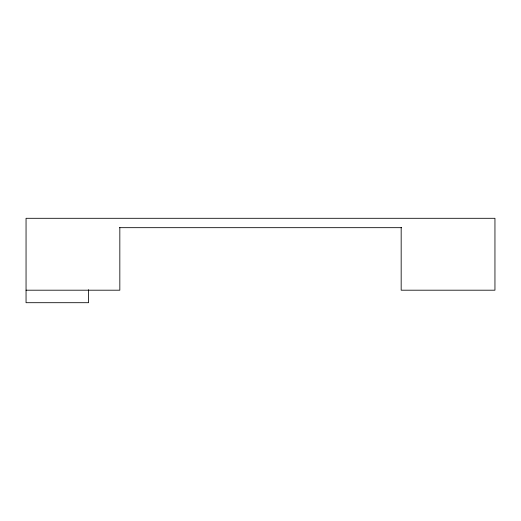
<?xml version="1.0" encoding="UTF-8"?>
<svg xmlns="http://www.w3.org/2000/svg" width="521" height="521" viewBox="0 0 521 521"><rect width="100%" height="100%" fill="white"/><g stroke="black" fill="none" stroke-linecap="round" stroke-linejoin="round"><path stroke-width="0.78" d="M119.472 227.677L401.658 227.677M26.05 290.197L119.83 290.197L119.83 227.677M401.17 227.677L401.17 290.197L494.95 290.197L494.95 218.299L26.05 218.299L26.05 302.701L88.57 302.701L88.57 289.728"/></g></svg>
